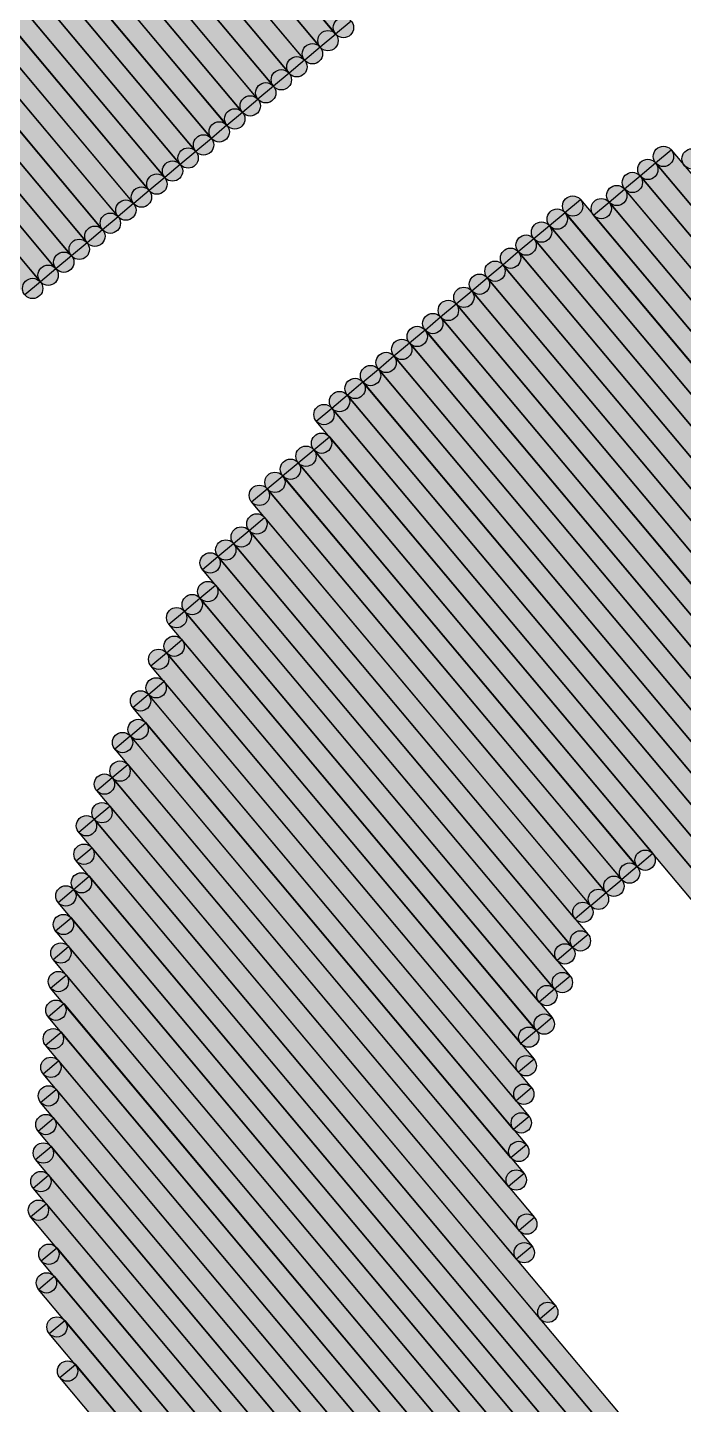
# Model space of a CAD drawing. Header units: millimetres. Extents: x -4 to 157, y -60 to 103.
# Drawn here: x 112.944 to 114.157, y -16.246 to -13.698 of the extents above; entities that cross this region are included whole.
import ezdxf

# ---------------------------------------------------------------- set-up
doc = ezdxf.new("R2010")
doc.units = ezdxf.units.MM
doc.layers.add('BottomSolder', color=6, linetype='Continuous', true_color=0xff00ff)
doc.layers.add('KeepOutLayer', color=6, linetype='Continuous', true_color=0xff00ff)

msp = doc.modelspace()

# ---------------------------------------------------------------- hatches: boundary and pattern name
at = {"layer": 'BottomSolder', "true_color": 0xff00ff}
for points in [[(112.8628, -12.9342), (112.8916, -12.91), (113.5429, -13.6863), (113.5141, -13.7104)], [(112.8342, -12.9583), (112.8629, -12.9341), (113.5143, -13.7103), (113.4855, -13.7345)], [(112.8054, -12.9823), (112.8341, -12.9582), (113.4855, -13.7345), (113.4568, -13.7586)], [(112.7766, -13.0064), (112.8053, -12.9823), (113.4567, -13.7587), (113.428, -13.7828)], [(112.7478, -13.0306), (112.7766, -13.0065), (113.428, -13.7828), (113.3993, -13.8069)], [(112.7191, -13.0548), (112.7478, -13.0306), (113.3992, -13.8068), (113.3704, -13.8309)], [(112.6902, -13.0789), (112.719, -13.0547), (113.3704, -13.8311), (113.3417, -13.8552)], [(112.6616, -13.1029), (112.6903, -13.0788), (113.3417, -13.8552), (113.313, -13.8793)], [(112.6328, -13.1272), (112.6616, -13.103), (113.3129, -13.8791), (113.2842, -13.9033)], [(112.604, -13.1512), (112.6327, -13.1271), (113.2841, -13.9033), (113.2554, -13.9275)], [(112.5753, -13.1754), (112.604, -13.1512), (113.2554, -13.9275), (113.2267, -13.9517)], [(112.5177, -13.2236), (112.5465, -13.1994), (113.1978, -13.9758), (113.1691, -13.9999)], [(112.5465, -13.1996), (112.5753, -13.1754), (113.2267, -13.9517), (113.1979, -13.9758)], [(112.489, -13.2478), (112.5178, -13.2237), (113.1692, -13.9998), (113.1405, -14.024)], [(112.4602, -13.2718), (112.489, -13.2476), (113.1404, -14.024), (113.1116, -14.0481)], [(112.4316, -13.296), (112.4603, -13.2718), (113.1116, -14.0482), (113.0828, -14.0723)], [(112.4029, -13.3201), (112.4316, -13.296), (113.083, -14.0723), (113.0543, -14.0964)], [(112.3739, -13.3441), (112.4027, -13.32), (113.0542, -14.0965), (113.0254, -14.1207)], [(112.3451, -13.3683), (112.3738, -13.3441), (113.0254, -14.1204), (112.9967, -14.1445)], [(112.3165, -13.3923), (112.3452, -13.3682), (112.9966, -14.1445), (112.9678, -14.1687)], [(112.2878, -13.4166), (112.3165, -13.3925), (112.9679, -14.1689), (112.9391, -14.193)], [(114.106, -13.9487), (114.1348, -13.9246), (114.7862, -14.7009), (114.7575, -14.725)], [(114.0772, -13.9728), (114.106, -13.9486), (114.7575, -14.725), (114.7287, -14.7491)], [(114.0486, -13.9968), (114.0774, -13.9727), (114.994, -15.0655), (114.9652, -15.0896)], [(114.0198, -14.0211), (114.0485, -13.997), (115.2308, -15.4058), (115.2021, -15.43)], [(113.9382, -14.0405), (113.9669, -14.0164), (115.6799, -16.0577), (115.6512, -16.0818)], [(113.9911, -14.0453), (114.0198, -14.0212), (115.4675, -15.7461), (115.4387, -15.7702)], [(113.8807, -14.0888), (113.9094, -14.0646), (115.9119, -16.4511), (115.8832, -16.4753)], [(113.9096, -14.0647), (113.9384, -14.0405), (115.8441, -16.312), (115.8154, -16.3361)], [(113.852, -14.1129), (113.8808, -14.0887), (115.9555, -16.5616), (115.9267, -16.5857)], [(113.8232, -14.137), (113.852, -14.1129), (115.9509, -16.6144), (115.9221, -16.6386)], [(113.7945, -14.1612), (113.8233, -14.1371), (115.9463, -16.6672), (115.9176, -16.6913)], [(113.7657, -14.1853), (113.7945, -14.1612), (115.9416, -16.7202), (115.9128, -16.7443)], [(113.7369, -14.2095), (113.7657, -14.1853), (115.9128, -16.7442), (115.8841, -16.7683)], [(113.7082, -14.2336), (113.7369, -14.2095), (115.9083, -16.797), (115.8795, -16.8212)], [(113.6795, -14.2579), (113.7082, -14.2338), (115.8794, -16.8211), (115.8507, -16.8453)], [(113.6506, -14.2819), (113.6794, -14.2578), (115.8749, -16.8742), (115.8461, -16.8983)], [(113.6219, -14.3059), (113.6506, -14.2818), (115.846, -16.8983), (115.8173, -16.9224)], [(113.5932, -14.3301), (113.6219, -14.3059), (115.8174, -16.9223), (115.7887, -16.9464)], [(113.5644, -14.3543), (113.5931, -14.3302), (115.7886, -16.9465), (115.7599, -16.9706)], [(113.5356, -14.3782), (113.5644, -14.3541), (115.7598, -16.9706), (115.7311, -16.9947)], [(113.5069, -14.4024), (113.5356, -14.3783), (115.7311, -16.9947), (115.7024, -17.0188)], [(113.4781, -14.4265), (113.5069, -14.4024), (115.7023, -17.019), (115.6736, -17.0431)], [(113.4736, -14.4795), (113.5024, -14.4553), (115.6736, -17.043), (115.6449, -17.0671)], [(113.4448, -14.5036), (113.4735, -14.4795), (114.1008, -15.227), (114.0721, -15.2511)], [(113.416, -14.5277), (113.4448, -14.5036), (114.0721, -15.2509), (114.0433, -15.275)], [(113.3874, -14.5519), (113.4161, -14.5277), (114.0432, -15.2752), (114.0145, -15.2994)], [(113.3585, -14.576), (113.3873, -14.5519), (114.0146, -15.2994), (113.9859, -15.3235)], [(113.354, -14.6288), (113.3827, -14.6047), (113.9858, -15.3234), (113.957, -15.3475)], [(113.3252, -14.653), (113.3539, -14.6289), (113.9812, -15.3763), (113.9524, -15.4004)], [(113.2675, -14.7011), (113.2963, -14.6769), (113.9478, -15.4535), (113.919, -15.4776)], [(113.2964, -14.6771), (113.3252, -14.653), (113.9524, -15.4004), (113.9237, -15.4245)], [(113.263, -14.754), (113.2918, -14.7299), (113.9191, -15.4775), (113.8904, -15.5016)], [(113.2055, -14.8024), (113.2343, -14.7782), (113.8856, -15.5545), (113.8569, -15.5786)], [(113.2343, -14.7781), (113.2631, -14.754), (113.9144, -15.5305), (113.8857, -15.5546)], [(113.1722, -14.8794), (113.201, -14.8552), (113.8766, -15.6602), (113.8478, -15.6844)], [(113.2009, -14.8552), (113.2297, -14.8311), (113.8811, -15.6075), (113.8523, -15.6316)], [(113.1387, -14.9563), (113.1675, -14.9322), (113.8672, -15.766), (113.8384, -15.7902)], [(113.1676, -14.9322), (113.1964, -14.9081), (113.8718, -15.7132), (113.8431, -15.7373)], [(113.1343, -15.0091), (113.163, -14.985), (113.8626, -15.8188), (113.8338, -15.8429)], [(113.1054, -15.0333), (113.1341, -15.0092), (113.8821, -15.9005), (113.8533, -15.9246)], [(113.1007, -15.0863), (113.1295, -15.0621), (113.8774, -15.9534), (113.8486, -15.9775)], [(113.072, -15.1103), (113.1007, -15.0862), (113.921, -16.0638), (113.8923, -16.0879)], [(113.0674, -15.1633), (113.0961, -15.1391), (114.9779, -17.3818), (114.9491, -17.4059)], [(113.0387, -15.1874), (113.0674, -15.1633), (114.9251, -17.3771), (114.8963, -17.4012)], [(113.0341, -15.2402), (113.0629, -15.2161), (114.8723, -17.3725), (114.8435, -17.3966)], [(113.0293, -15.2931), (113.058, -15.2689), (114.8434, -17.3967), (114.8147, -17.4208)], [(113.0006, -15.3172), (113.0294, -15.2931), (114.7905, -17.3919), (114.7617, -17.416)], [(112.996, -15.3701), (113.0248, -15.346), (114.7376, -17.3873), (114.7089, -17.4114)], [(112.9913, -15.423), (113.0201, -15.3988), (114.7089, -17.4116), (114.6802, -17.4357)], [(112.9867, -15.4758), (113.0155, -15.4517), (114.6559, -17.4069), (114.6272, -17.431)], [(112.9822, -15.5288), (113.011, -15.5046), (114.6031, -17.4023), (114.5744, -17.4264)], [(112.9774, -15.5816), (113.0062, -15.5575), (114.5502, -17.3976), (114.5214, -17.4218)], [(112.9728, -15.6345), (113.0016, -15.6104), (114.4974, -17.393), (114.4687, -17.4171)], [(112.9683, -15.6874), (112.9971, -15.6632), (114.4444, -17.3884), (114.4157, -17.4125)], [(112.9636, -15.7403), (112.9924, -15.7162), (114.3917, -17.3838), (114.3629, -17.4079)], [(112.9589, -15.7931), (112.9877, -15.769), (114.3388, -17.3791), (114.31, -17.4032)], [(112.9544, -15.8459), (112.9831, -15.8218), (114.2858, -17.3744), (114.257, -17.3985)], [(112.9497, -15.8989), (112.9785, -15.8748), (114.2331, -17.37), (114.2043, -17.3941)], [(112.9692, -15.9805), (112.998, -15.9563), (114.156, -17.3364), (114.1273, -17.3606)], [(112.9646, -16.0334), (112.9934, -16.0092), (114.1032, -17.3319), (114.0744, -17.356)], [(112.9842, -16.115), (113.0129, -16.0908), (114.0262, -17.2983), (113.9974, -17.3225)], [(113.0038, -16.1965), (113.0325, -16.1724), (113.9491, -17.265), (113.9203, -17.2892)]]:
    msp.add_hatch(color=6, dxfattribs=at).paths.add_polyline_path(points, flags=0)
h = msp.add_hatch(color=6, dxfattribs=at)
edge = h.paths.add_edge_path(flags=0)
edge.add_arc((113.5285, -13.6983), 0.0188, 0, 360)
h = msp.add_hatch(color=6, dxfattribs=at)
edge = h.paths.add_edge_path(flags=0)
edge.add_arc((113.4999, -13.7224), 0.0188, 0, 360)
h = msp.add_hatch(color=6, dxfattribs=at)
edge = h.paths.add_edge_path(flags=0)
edge.add_arc((113.4711, -13.7466), 0.0188, 0, 360)
h = msp.add_hatch(color=6, dxfattribs=at)
edge = h.paths.add_edge_path(flags=0)
edge.add_arc((113.4424, -13.7708), 0.0188, 0, 360)
h = msp.add_hatch(color=6, dxfattribs=at)
edge = h.paths.add_edge_path(flags=0)
edge.add_arc((113.4136, -13.7948), 0.0188, 0, 360)
h = msp.add_hatch(color=6, dxfattribs=at)
edge = h.paths.add_edge_path(flags=0)
edge.add_arc((113.3848, -13.8189), 0.0188, 0, 360)
h = msp.add_hatch(color=6, dxfattribs=at)
edge = h.paths.add_edge_path(flags=0)
edge.add_arc((113.3561, -13.8431), 0.0188, 0, 360)
h = msp.add_hatch(color=6, dxfattribs=at)
edge = h.paths.add_edge_path(flags=0)
edge.add_arc((113.3274, -13.8673), 0.0188, 0, 360)
h = msp.add_hatch(color=6, dxfattribs=at)
edge = h.paths.add_edge_path(flags=0)
edge.add_arc((113.2986, -13.8912), 0.0188, 0, 360)
h = msp.add_hatch(color=6, dxfattribs=at)
edge = h.paths.add_edge_path(flags=0)
edge.add_arc((113.2698, -13.9154), 0.0188, 0, 360)
h = msp.add_hatch(color=6, dxfattribs=at)
edge = h.paths.add_edge_path(flags=0)
edge.add_arc((113.2411, -13.9396), 0.0188, 0, 360)
h = msp.add_hatch(color=6, dxfattribs=at)
edge = h.paths.add_edge_path(flags=0)
edge.add_arc((114.1204, -13.9366), 0.0188, 0, 360)
h = msp.add_hatch(color=6, dxfattribs=at)
edge = h.paths.add_edge_path(flags=0)
edge.add_arc((114.1734, -13.9412), 0.0188, 0, 360)
h = msp.add_hatch(color=6, dxfattribs=at)
edge = h.paths.add_edge_path(flags=0)
edge.add_arc((113.2123, -13.9637), 0.0188, 0, 360)
h = msp.add_hatch(color=6, dxfattribs=at)
edge = h.paths.add_edge_path(flags=0)
edge.add_arc((114.0916, -13.9607), 0.0188, 0, 360)
h = msp.add_hatch(color=6, dxfattribs=at)
edge = h.paths.add_edge_path(flags=0)
edge.add_arc((113.1834, -13.9878), 0.0188, 0, 360)
h = msp.add_hatch(color=6, dxfattribs=at)
edge = h.paths.add_edge_path(flags=0)
edge.add_arc((114.063, -13.9848), 0.0188, 0, 360)
h = msp.add_hatch(color=6, dxfattribs=at)
edge = h.paths.add_edge_path(flags=0)
edge.add_arc((113.1548, -14.0119), 0.0188, 0, 360)
h = msp.add_hatch(color=6, dxfattribs=at)
edge = h.paths.add_edge_path(flags=0)
edge.add_arc((113.9526, -14.0285), 0.0188, 0, 360)
h = msp.add_hatch(color=6, dxfattribs=at)
edge = h.paths.add_edge_path(flags=0)
edge.add_arc((114.0055, -14.0333), 0.0188, 0, 360)
h = msp.add_hatch(color=6, dxfattribs=at)
edge = h.paths.add_edge_path(flags=0)
edge.add_arc((114.0342, -14.009), 0.0188, 0, 360)
h = msp.add_hatch(color=6, dxfattribs=at)
edge = h.paths.add_edge_path(flags=0)
edge.add_arc((113.126, -14.036), 0.0188, 0, 360)
h = msp.add_hatch(color=6, dxfattribs=at)
edge = h.paths.add_edge_path(flags=0)
edge.add_arc((113.924, -14.0526), 0.0188, 0, 360)
h = msp.add_hatch(color=6, dxfattribs=at)
edge = h.paths.add_edge_path(flags=0)
edge.add_arc((113.0686, -14.0844), 0.0188, 0, 360)
h = msp.add_hatch(color=6, dxfattribs=at)
edge = h.paths.add_edge_path(flags=0)
edge.add_arc((113.0972, -14.0603), 0.0188, 0, 360)
h = msp.add_hatch(color=6, dxfattribs=at)
edge = h.paths.add_edge_path(flags=0)
edge.add_arc((113.895, -14.0767), 0.0188, 0, 360)
h = msp.add_hatch(color=6, dxfattribs=at)
edge = h.paths.add_edge_path(flags=0)
edge.add_arc((113.0398, -14.1086), 0.0188, 0, 360)
h = msp.add_hatch(color=6, dxfattribs=at)
edge = h.paths.add_edge_path(flags=0)
edge.add_arc((113.8664, -14.1008), 0.0188, 0, 360)
h = msp.add_hatch(color=6, dxfattribs=at)
edge = h.paths.add_edge_path(flags=0)
edge.add_arc((113.0111, -14.1325), 0.0188, 0, 360)
h = msp.add_hatch(color=6, dxfattribs=at)
edge = h.paths.add_edge_path(flags=0)
edge.add_arc((113.8376, -14.125), 0.0188, 0, 360)
h = msp.add_hatch(color=6, dxfattribs=at)
edge = h.paths.add_edge_path(flags=0)
edge.add_arc((112.9822, -14.1566), 0.0188, 0, 360)
h = msp.add_hatch(color=6, dxfattribs=at)
edge = h.paths.add_edge_path(flags=0)
edge.add_arc((113.8089, -14.1491), 0.0188, 0, 360)
h = msp.add_hatch(color=6, dxfattribs=at)
edge = h.paths.add_edge_path(flags=0)
edge.add_arc((112.9535, -14.181), 0.0188, 0, 360)
h = msp.add_hatch(color=6, dxfattribs=at)
edge = h.paths.add_edge_path(flags=0)
edge.add_arc((113.7801, -14.1732), 0.0188, 0, 360)
h = msp.add_hatch(color=6, dxfattribs=at)
edge = h.paths.add_edge_path(flags=0)
edge.add_arc((113.7513, -14.1974), 0.0188, 0, 360)
h = msp.add_hatch(color=6, dxfattribs=at)
edge = h.paths.add_edge_path(flags=0)
edge.add_arc((113.7225, -14.2216), 0.0188, 0, 360)
h = msp.add_hatch(color=6, dxfattribs=at)
edge = h.paths.add_edge_path(flags=0)
edge.add_arc((113.6938, -14.2459), 0.0188, 0, 360)
h = msp.add_hatch(color=6, dxfattribs=at)
edge = h.paths.add_edge_path(flags=0)
edge.add_arc((113.665, -14.2698), 0.0188, 0, 360)
h = msp.add_hatch(color=6, dxfattribs=at)
edge = h.paths.add_edge_path(flags=0)
edge.add_arc((113.6363, -14.2938), 0.0188, 0, 360)
h = msp.add_hatch(color=6, dxfattribs=at)
edge = h.paths.add_edge_path(flags=0)
edge.add_arc((113.6075, -14.318), 0.0188, 0, 360)
h = msp.add_hatch(color=6, dxfattribs=at)
edge = h.paths.add_edge_path(flags=0)
edge.add_arc((113.5787, -14.3422), 0.0188, 0, 360)
h = msp.add_hatch(color=6, dxfattribs=at)
edge = h.paths.add_edge_path(flags=0)
edge.add_arc((113.5213, -14.3904), 0.0188, 0, 360)
h = msp.add_hatch(color=6, dxfattribs=at)
edge = h.paths.add_edge_path(flags=0)
edge.add_arc((113.55, -14.3661), 0.0188, 0, 360)
h = msp.add_hatch(color=6, dxfattribs=at)
edge = h.paths.add_edge_path(flags=0)
edge.add_arc((113.4925, -14.4144), 0.0188, 0, 360)
h = msp.add_hatch(color=6, dxfattribs=at)
edge = h.paths.add_edge_path(flags=0)
edge.add_arc((113.4592, -14.4916), 0.0188, 0, 360)
h = msp.add_hatch(color=6, dxfattribs=at)
edge = h.paths.add_edge_path(flags=0)
edge.add_arc((113.488, -14.4674), 0.0188, 0, 360)
h = msp.add_hatch(color=6, dxfattribs=at)
edge = h.paths.add_edge_path(flags=0)
edge.add_arc((113.4304, -14.5156), 0.0188, 0, 360)
h = msp.add_hatch(color=6, dxfattribs=at)
edge = h.paths.add_edge_path(flags=0)
edge.add_arc((113.4018, -14.5398), 0.0188, 0, 360)
h = msp.add_hatch(color=6, dxfattribs=at)
edge = h.paths.add_edge_path(flags=0)
edge.add_arc((113.3729, -14.5639), 0.0188, 0, 360)
h = msp.add_hatch(color=6, dxfattribs=at)
edge = h.paths.add_edge_path(flags=0)
edge.add_arc((113.3684, -14.6168), 0.0188, 0, 360)
h = msp.add_hatch(color=6, dxfattribs=at)
edge = h.paths.add_edge_path(flags=0)
edge.add_arc((113.3395, -14.6409), 0.0188, 0, 360)
h = msp.add_hatch(color=6, dxfattribs=at)
edge = h.paths.add_edge_path(flags=0)
edge.add_arc((113.3108, -14.665), 0.0188, 0, 360)
h = msp.add_hatch(color=6, dxfattribs=at)
edge = h.paths.add_edge_path(flags=0)
edge.add_arc((113.2819, -14.689), 0.0188, 0, 360)
h = msp.add_hatch(color=6, dxfattribs=at)
edge = h.paths.add_edge_path(flags=0)
edge.add_arc((113.2774, -14.742), 0.0188, 0, 360)
h = msp.add_hatch(color=6, dxfattribs=at)
edge = h.paths.add_edge_path(flags=0)
edge.add_arc((113.2487, -14.7661), 0.0188, 0, 360)
h = msp.add_hatch(color=6, dxfattribs=at)
edge = h.paths.add_edge_path(flags=0)
edge.add_arc((113.2199, -14.7903), 0.0188, 0, 360)
h = msp.add_hatch(color=6, dxfattribs=at)
edge = h.paths.add_edge_path(flags=0)
edge.add_arc((113.2153, -14.8431), 0.0188, 0, 360)
h = msp.add_hatch(color=6, dxfattribs=at)
edge = h.paths.add_edge_path(flags=0)
edge.add_arc((113.1866, -14.8673), 0.0188, 0, 360)
h = msp.add_hatch(color=6, dxfattribs=at)
edge = h.paths.add_edge_path(flags=0)
edge.add_arc((113.182, -14.9201), 0.0188, 0, 360)
h = msp.add_hatch(color=6, dxfattribs=at)
edge = h.paths.add_edge_path(flags=0)
edge.add_arc((113.1531, -14.9442), 0.0188, 0, 360)
h = msp.add_hatch(color=6, dxfattribs=at)
edge = h.paths.add_edge_path(flags=0)
edge.add_arc((113.1487, -14.9971), 0.0188, 0, 360)
h = msp.add_hatch(color=6, dxfattribs=at)
edge = h.paths.add_edge_path(flags=0)
edge.add_arc((113.1198, -15.0213), 0.0188, 0, 360)
h = msp.add_hatch(color=6, dxfattribs=at)
edge = h.paths.add_edge_path(flags=0)
edge.add_arc((113.1151, -15.0742), 0.0188, 0, 360)
h = msp.add_hatch(color=6, dxfattribs=at)
edge = h.paths.add_edge_path(flags=0)
edge.add_arc((113.0863, -15.0983), 0.0188, 0, 360)
h = msp.add_hatch(color=6, dxfattribs=at)
edge = h.paths.add_edge_path(flags=0)
edge.add_arc((113.0818, -15.1512), 0.0188, 0, 360)
h = msp.add_hatch(color=6, dxfattribs=at)
edge = h.paths.add_edge_path(flags=0)
edge.add_arc((113.0531, -15.1753), 0.0188, 0, 360)
h = msp.add_hatch(color=6, dxfattribs=at)
edge = h.paths.add_edge_path(flags=0)
edge.add_arc((113.0485, -15.2281), 0.0188, 0, 360)
h = msp.add_hatch(color=6, dxfattribs=at)
edge = h.paths.add_edge_path(flags=0)
edge.add_arc((114.0865, -15.2391), 0.0188, 0, 360)
h = msp.add_hatch(color=6, dxfattribs=at)
edge = h.paths.add_edge_path(flags=0)
edge.add_arc((113.0437, -15.281), 0.0188, 0, 360)
h = msp.add_hatch(color=6, dxfattribs=at)
edge = h.paths.add_edge_path(flags=0)
edge.add_arc((114.0577, -15.263), 0.0188, 0, 360)
h = msp.add_hatch(color=6, dxfattribs=at)
edge = h.paths.add_edge_path(flags=0)
edge.add_arc((113.015, -15.3052), 0.0188, 0, 360)
h = msp.add_hatch(color=6, dxfattribs=at)
edge = h.paths.add_edge_path(flags=0)
edge.add_arc((114.0289, -15.2873), 0.0188, 0, 360)
h = msp.add_hatch(color=6, dxfattribs=at)
edge = h.paths.add_edge_path(flags=0)
edge.add_arc((114.0002, -15.3115), 0.0188, 0, 360)
h = msp.add_hatch(color=6, dxfattribs=at)
edge = h.paths.add_edge_path(flags=0)
edge.add_arc((113.0104, -15.3581), 0.0188, 0, 360)
h = msp.add_hatch(color=6, dxfattribs=at)
edge = h.paths.add_edge_path(flags=0)
edge.add_arc((113.9714, -15.3355), 0.0188, 0, 360)
h = msp.add_hatch(color=6, dxfattribs=at)
edge = h.paths.add_edge_path(flags=0)
edge.add_arc((113.9668, -15.3884), 0.0188, 0, 360)
h = msp.add_hatch(color=6, dxfattribs=at)
edge = h.paths.add_edge_path(flags=0)
edge.add_arc((113.0057, -15.4109), 0.0188, 0, 360)
h = msp.add_hatch(color=6, dxfattribs=at)
edge = h.paths.add_edge_path(flags=0)
edge.add_arc((113.9381, -15.4124), 0.0188, 0, 360)
h = msp.add_hatch(color=6, dxfattribs=at)
edge = h.paths.add_edge_path(flags=0)
edge.add_arc((113.0011, -15.4637), 0.0188, 0, 360)
h = msp.add_hatch(color=6, dxfattribs=at)
edge = h.paths.add_edge_path(flags=0)
edge.add_arc((113.9334, -15.4656), 0.0188, 0, 360)
h = msp.add_hatch(color=6, dxfattribs=at)
edge = h.paths.add_edge_path(flags=0)
edge.add_arc((113.9048, -15.4896), 0.0188, 0, 360)
h = msp.add_hatch(color=6, dxfattribs=at)
edge = h.paths.add_edge_path(flags=0)
edge.add_arc((112.9966, -15.5167), 0.0188, 0, 360)
h = msp.add_hatch(color=6, dxfattribs=at)
edge = h.paths.add_edge_path(flags=0)
edge.add_arc((113.9, -15.5425), 0.0188, 0, 360)
h = msp.add_hatch(color=6, dxfattribs=at)
edge = h.paths.add_edge_path(flags=0)
edge.add_arc((112.9918, -15.5695), 0.0188, 0, 360)
h = msp.add_hatch(color=6, dxfattribs=at)
edge = h.paths.add_edge_path(flags=0)
edge.add_arc((113.8713, -15.5666), 0.0188, 0, 360)
h = msp.add_hatch(color=6, dxfattribs=at)
edge = h.paths.add_edge_path(flags=0)
edge.add_arc((112.9872, -15.6224), 0.0188, 0, 360)
h = msp.add_hatch(color=6, dxfattribs=at)
edge = h.paths.add_edge_path(flags=0)
edge.add_arc((113.8667, -15.6195), 0.0188, 0, 360)
h = msp.add_hatch(color=6, dxfattribs=at)
edge = h.paths.add_edge_path(flags=0)
edge.add_arc((112.9827, -15.6753), 0.0188, 0, 360)
h = msp.add_hatch(color=6, dxfattribs=at)
edge = h.paths.add_edge_path(flags=0)
edge.add_arc((113.8622, -15.6723), 0.0188, 0, 360)
h = msp.add_hatch(color=6, dxfattribs=at)
edge = h.paths.add_edge_path(flags=0)
edge.add_arc((112.978, -15.7283), 0.0188, 0, 360)
h = msp.add_hatch(color=6, dxfattribs=at)
edge = h.paths.add_edge_path(flags=0)
edge.add_arc((113.8575, -15.7252), 0.0188, 0, 360)
h = msp.add_hatch(color=6, dxfattribs=at)
edge = h.paths.add_edge_path(flags=0)
edge.add_arc((112.9733, -15.781), 0.0188, 0, 360)
h = msp.add_hatch(color=6, dxfattribs=at)
edge = h.paths.add_edge_path(flags=0)
edge.add_arc((113.8528, -15.7781), 0.0188, 0, 360)
h = msp.add_hatch(color=6, dxfattribs=at)
edge = h.paths.add_edge_path(flags=0)
edge.add_arc((112.9687, -15.8339), 0.0188, 0, 360)
h = msp.add_hatch(color=6, dxfattribs=at)
edge = h.paths.add_edge_path(flags=0)
edge.add_arc((113.8482, -15.8309), 0.0188, 0, 360)
h = msp.add_hatch(color=6, dxfattribs=at)
edge = h.paths.add_edge_path(flags=0)
edge.add_arc((112.9641, -15.8868), 0.0188, 0, 360)
h = msp.add_hatch(color=6, dxfattribs=at)
edge = h.paths.add_edge_path(flags=0)
edge.add_arc((113.8677, -15.9125), 0.0188, 0, 360)
h = msp.add_hatch(color=6, dxfattribs=at)
edge = h.paths.add_edge_path(flags=0)
edge.add_arc((112.9836, -15.9684), 0.0188, 0, 360)
h = msp.add_hatch(color=6, dxfattribs=at)
edge = h.paths.add_edge_path(flags=0)
edge.add_arc((113.863, -15.9655), 0.0188, 0, 360)
h = msp.add_hatch(color=6, dxfattribs=at)
edge = h.paths.add_edge_path(flags=0)
edge.add_arc((112.979, -16.0213), 0.0188, 0, 360)
h = msp.add_hatch(color=6, dxfattribs=at)
edge = h.paths.add_edge_path(flags=0)
edge.add_arc((113.9066, -16.0758), 0.0188, 0, 360)
h = msp.add_hatch(color=6, dxfattribs=at)
edge = h.paths.add_edge_path(flags=0)
edge.add_arc((112.9985, -16.1029), 0.0188, 0, 360)
h = msp.add_hatch(color=6, dxfattribs=at)
edge = h.paths.add_edge_path(flags=0)
edge.add_arc((113.0182, -16.1845), 0.0188, 0, 360)

# ---------------------------------------------------------------- linework, layer by layer
at = {"layer": 'BottomSolder', "color": 6, "true_color": 0xff00ff}
for p, q in [((113.5141, -13.7104), (112.8628, -12.9342)), ((112.8629, -12.9341), (113.5143, -13.7103)), ((112.8341, -12.9582), (113.4855, -13.7345)), ((113.4855, -13.7345), (112.8342, -12.9583)), ((112.8053, -12.9823), (113.4567, -13.7587)), ((113.4568, -13.7586), (112.8054, -12.9823)), ((113.428, -13.7828), (112.7766, -13.0064)), ((112.7766, -13.0065), (113.428, -13.7828)), ((113.3993, -13.8069), (112.7478, -13.0306)), ((112.7478, -13.0306), (113.3992, -13.8068)), ((112.719, -13.0547), (113.3704, -13.8311)), ((113.3704, -13.8309), (112.7191, -13.0548)), ((113.3417, -13.8552), (112.6902, -13.0789)), ((112.6903, -13.0788), (113.3417, -13.8552)), ((113.313, -13.8793), (112.6616, -13.1029)), ((112.6616, -13.103), (113.3129, -13.8791)), ((112.6327, -13.1271), (113.2841, -13.9033)), ((113.2842, -13.9033), (112.6328, -13.1272)), ((113.2554, -13.9275), (112.604, -13.1512)), ((112.604, -13.1512), (113.2554, -13.9275)), ((112.5465, -13.1994), (113.1978, -13.9758)), ((113.2267, -13.9517), (112.5753, -13.1754)), ((112.5753, -13.1754), (113.2267, -13.9517)), ((113.1691, -13.9999), (112.5177, -13.2236)), ((112.5178, -13.2237), (113.1692, -13.9998)), ((113.1979, -13.9758), (112.5465, -13.1996)), ((112.489, -13.2476), (113.1404, -14.024)), ((113.1405, -14.024), (112.489, -13.2478)), ((113.1116, -14.0481), (112.4602, -13.2718)), ((112.4603, -13.2718), (113.1116, -14.0482)), ((113.0828, -14.0723), (112.4316, -13.296)), ((112.4316, -13.296), (113.083, -14.0723)), ((112.4027, -13.32), (113.0542, -14.0965)), ((113.0543, -14.0964), (112.4029, -13.3201)), ((112.3738, -13.3441), (113.0254, -14.1204)), ((113.0254, -14.1207), (112.3739, -13.3441)), ((112.9967, -14.1445), (112.3451, -13.3683)), ((112.3452, -13.3682), (112.9966, -14.1445)), ((112.9678, -14.1687), (112.3165, -13.3923)), ((112.3165, -13.3925), (112.9679, -14.1689)), ((113.5429, -13.6863), (113.5141, -13.7104)), ((113.4855, -13.7345), (113.4568, -13.7586)), ((113.5143, -13.7103), (113.4855, -13.7345)), ((113.4567, -13.7587), (113.428, -13.7828)), ((113.428, -13.7828), (113.3993, -13.8069)), ((113.3992, -13.8068), (113.3704, -13.8309)), ((113.3704, -13.8311), (113.3417, -13.8552)), ((113.3417, -13.8552), (113.313, -13.8793)), ((113.3129, -13.8791), (113.2842, -13.9033)), ((113.2841, -13.9033), (113.2554, -13.9275)), ((113.2554, -13.9275), (113.2267, -13.9517)), ((114.106, -13.9487), (114.1348, -13.9246)), ((114.1348, -13.9246), (114.7862, -14.7009)), ((113.2267, -13.9517), (113.1979, -13.9758)), ((114.0772, -13.9728), (114.106, -13.9486)), ((114.106, -13.9486), (114.7575, -14.725)), ((114.7575, -14.725), (114.106, -13.9487)), ((113.1978, -13.9758), (113.1691, -13.9999)), ((114.0486, -13.9968), (114.0774, -13.9727)), ((114.7287, -14.7491), (114.0772, -13.9728)), ((114.0774, -13.9727), (114.994, -15.0655)), ((113.1692, -13.9998), (113.1405, -14.024)), ((114.0198, -14.0211), (114.0485, -13.997)), ((114.0485, -13.997), (115.2308, -15.4058)), ((114.9652, -15.0896), (114.0486, -13.9968)), ((113.1404, -14.024), (113.1116, -14.0481)), ((113.9382, -14.0405), (113.9669, -14.0164)), ((113.9669, -14.0164), (115.6799, -16.0577)), ((113.9911, -14.0453), (114.0198, -14.0212)), ((115.2021, -15.43), (114.0198, -14.0211)), ((114.0198, -14.0212), (115.4675, -15.7461)), ((113.1116, -14.0482), (113.0828, -14.0723)), ((113.8807, -14.0888), (113.9094, -14.0646)), ((113.9094, -14.0646), (115.9119, -16.4511)), ((113.9096, -14.0647), (113.9384, -14.0405)), ((115.8154, -16.3361), (113.9096, -14.0647)), ((115.6512, -16.0818), (113.9382, -14.0405)), ((113.9384, -14.0405), (115.8441, -16.312)), ((115.4387, -15.7702), (113.9911, -14.0453)), ((113.083, -14.0723), (113.0543, -14.0964)), ((113.852, -14.1129), (113.8808, -14.0887)), ((115.8832, -16.4753), (113.8807, -14.0888)), ((113.8808, -14.0887), (115.9555, -16.5616)), ((113.0542, -14.0965), (113.0254, -14.1207)), ((113.8232, -14.137), (113.852, -14.1129)), ((115.9267, -16.5857), (113.852, -14.1129)), ((113.852, -14.1129), (115.9509, -16.6144)), ((113.0254, -14.1204), (112.9967, -14.1445)), ((113.7945, -14.1612), (113.8233, -14.1371)), ((115.9221, -16.6386), (113.8232, -14.137)), ((113.8233, -14.1371), (115.9463, -16.6672)), ((112.9966, -14.1445), (112.9678, -14.1687)), ((113.7657, -14.1853), (113.7945, -14.1612)), ((115.9176, -16.6913), (113.7945, -14.1612)), ((113.7945, -14.1612), (115.9416, -16.7202)), ((112.9679, -14.1689), (112.9391, -14.193)), ((113.7369, -14.2095), (113.7657, -14.1853)), ((115.9128, -16.7443), (113.7657, -14.1853)), ((113.7657, -14.1853), (115.9128, -16.7442)), ((113.7082, -14.2336), (113.7369, -14.2095)), ((115.8841, -16.7683), (113.7369, -14.2095)), ((113.7369, -14.2095), (115.9083, -16.797)), ((113.6795, -14.2579), (113.7082, -14.2338)), ((115.8795, -16.8212), (113.7082, -14.2336)), ((113.7082, -14.2338), (115.8794, -16.8211)), ((113.6506, -14.2819), (113.6794, -14.2578)), ((113.6794, -14.2578), (115.8749, -16.8742)), ((115.8507, -16.8453), (113.6795, -14.2579)), ((113.6219, -14.3059), (113.6506, -14.2818)), ((113.6506, -14.2818), (115.846, -16.8983)), ((115.8461, -16.8983), (113.6506, -14.2819)), ((113.5932, -14.3301), (113.6219, -14.3059)), ((115.8173, -16.9224), (113.6219, -14.3059)), ((113.6219, -14.3059), (115.8174, -16.9223)), ((113.5644, -14.3543), (113.5931, -14.3302)), ((113.5931, -14.3302), (115.7886, -16.9465)), ((115.7887, -16.9464), (113.5932, -14.3301)), ((113.5356, -14.3782), (113.5644, -14.3541)), ((113.5644, -14.3541), (115.7598, -16.9706)), ((115.7599, -16.9706), (113.5644, -14.3543)), ((113.5069, -14.4024), (113.5356, -14.3783)), ((115.7311, -16.9947), (113.5356, -14.3782)), ((113.5356, -14.3783), (115.7311, -16.9947)), ((113.4781, -14.4265), (113.5069, -14.4024)), ((115.7024, -17.0188), (113.5069, -14.4024)), ((113.5069, -14.4024), (115.7023, -17.019)), ((115.6736, -17.0431), (113.4781, -14.4265)), ((113.4736, -14.4795), (113.5024, -14.4553)), ((113.5024, -14.4553), (115.6736, -17.043)), ((113.4448, -14.5036), (113.4735, -14.4795)), ((113.4735, -14.4795), (114.1008, -15.227)), ((115.6449, -17.0671), (113.4736, -14.4795)), ((113.416, -14.5277), (113.4448, -14.5036)), ((114.0721, -15.2511), (113.4448, -14.5036)), ((113.4448, -14.5036), (114.0721, -15.2509)), ((113.3874, -14.5519), (113.4161, -14.5277)), ((114.0433, -15.275), (113.416, -14.5277)), ((113.4161, -14.5277), (114.0432, -15.2752)), ((113.3585, -14.576), (113.3873, -14.5519)), ((113.3873, -14.5519), (114.0146, -15.2994)), ((114.0145, -15.2994), (113.3874, -14.5519)), ((113.9859, -15.3235), (113.3585, -14.576)), ((113.354, -14.6288), (113.3827, -14.6047)), ((113.3827, -14.6047), (113.9858, -15.3234)), ((113.3252, -14.653), (113.3539, -14.6289)), ((113.3539, -14.6289), (113.9812, -15.3763)), ((113.957, -15.3475), (113.354, -14.6288)), ((113.2675, -14.7011), (113.2963, -14.6769)), ((113.2963, -14.6769), (113.9478, -15.4535)), ((113.2964, -14.6771), (113.3252, -14.653)), ((113.9237, -15.4245), (113.2964, -14.6771)), ((113.9524, -15.4004), (113.3252, -14.653)), ((113.3252, -14.653), (113.9524, -15.4004)), ((113.919, -15.4776), (113.2675, -14.7011)), ((113.263, -14.754), (113.2918, -14.7299)), ((113.2918, -14.7299), (113.9191, -15.4775)), ((113.2055, -14.8024), (113.2343, -14.7782)), ((113.2343, -14.7781), (113.2631, -14.754)), ((113.8857, -15.5546), (113.2343, -14.7781)), ((113.2343, -14.7782), (113.8856, -15.5545)), ((113.8904, -15.5016), (113.263, -14.754)), ((113.2631, -14.754), (113.9144, -15.5305)), ((113.8569, -15.5786), (113.2055, -14.8024)), ((113.1722, -14.8794), (113.201, -14.8552)), ((113.2009, -14.8552), (113.2297, -14.8311)), ((113.8523, -15.6316), (113.2009, -14.8552)), ((113.201, -14.8552), (113.8766, -15.6602)), ((113.2297, -14.8311), (113.8811, -15.6075)), ((113.8478, -15.6844), (113.1722, -14.8794)), ((113.1387, -14.9563), (113.1675, -14.9322)), ((113.1675, -14.9322), (113.8672, -15.766)), ((113.1676, -14.9322), (113.1964, -14.9081)), ((113.8431, -15.7373), (113.1676, -14.9322)), ((113.1964, -14.9081), (113.8718, -15.7132)), ((113.8384, -15.7902), (113.1387, -14.9563)), ((113.1343, -15.0091), (113.163, -14.985)), ((113.163, -14.985), (113.8626, -15.8188)), ((113.1054, -15.0333), (113.1341, -15.0092)), ((113.8533, -15.9246), (113.1054, -15.0333)), ((113.1341, -15.0092), (113.8821, -15.9005)), ((113.8338, -15.8429), (113.1343, -15.0091)), ((113.1007, -15.0863), (113.1295, -15.0621)), ((113.1295, -15.0621), (113.8774, -15.9534)), ((113.072, -15.1103), (113.1007, -15.0862)), ((113.8923, -16.0879), (113.072, -15.1103)), ((113.1007, -15.0862), (113.921, -16.0638)), ((113.8486, -15.9775), (113.1007, -15.0863)), ((113.0674, -15.1633), (113.0961, -15.1391)), ((113.0961, -15.1391), (114.9779, -17.3818)), ((113.0387, -15.1874), (113.0674, -15.1633)), ((114.9491, -17.4059), (113.0674, -15.1633)), ((113.0674, -15.1633), (114.9251, -17.3771)), ((114.8963, -17.4012), (113.0387, -15.1874)), ((113.0341, -15.2402), (113.0629, -15.2161)), ((113.0629, -15.2161), (114.8723, -17.3725)), ((114.1008, -15.227), (114.0721, -15.2511)), ((114.8435, -17.3966), (113.0341, -15.2402)), ((114.0721, -15.2509), (114.0433, -15.275)), ((113.0293, -15.2931), (113.058, -15.2689)), ((113.058, -15.2689), (114.8434, -17.3967)), ((114.0432, -15.2752), (114.0145, -15.2994)), ((113.0006, -15.3172), (113.0294, -15.2931)), ((114.8147, -17.4208), (113.0293, -15.2931)), ((113.0294, -15.2931), (114.7905, -17.3919)), ((114.0146, -15.2994), (113.9859, -15.3235)), ((114.7617, -17.416), (113.0006, -15.3172)), ((113.9858, -15.3234), (113.957, -15.3475)), ((112.996, -15.3701), (113.0248, -15.346)), ((113.0248, -15.346), (114.7376, -17.3873)), ((114.7089, -17.4114), (112.996, -15.3701)), ((113.9812, -15.3763), (113.9524, -15.4004)), ((112.9913, -15.423), (113.0201, -15.3988)), ((113.0201, -15.3988), (114.7089, -17.4116)), ((113.9524, -15.4004), (113.9237, -15.4245)), ((114.6802, -17.4357), (112.9913, -15.423)), ((112.9867, -15.4758), (113.0155, -15.4517)), ((113.0155, -15.4517), (114.6559, -17.4069)), ((113.9478, -15.4535), (113.919, -15.4776)), ((114.6272, -17.431), (112.9867, -15.4758)), ((113.9191, -15.4775), (113.8904, -15.5016)), ((112.9822, -15.5288), (113.011, -15.5046)), ((113.011, -15.5046), (114.6031, -17.4023)), ((114.5744, -17.4264), (112.9822, -15.5288)), ((113.9144, -15.5305), (113.8857, -15.5546)), ((112.9774, -15.5816), (113.0062, -15.5575)), ((113.0062, -15.5575), (114.5502, -17.3976)), ((113.8856, -15.5545), (113.8569, -15.5786)), ((114.5214, -17.4218), (112.9774, -15.5816)), ((112.9728, -15.6345), (113.0016, -15.6104)), ((113.0016, -15.6104), (114.4974, -17.393)), ((113.8811, -15.6075), (113.8523, -15.6316)), ((114.4687, -17.4171), (112.9728, -15.6345)), ((112.9683, -15.6874), (112.9971, -15.6632)), ((112.9971, -15.6632), (114.4444, -17.3884)), ((113.8766, -15.6602), (113.8478, -15.6844)), ((114.4157, -17.4125), (112.9683, -15.6874)), ((112.9636, -15.7403), (112.9924, -15.7162)), ((112.9924, -15.7162), (114.3917, -17.3838)), ((113.8718, -15.7132), (113.8431, -15.7373)), ((114.3629, -17.4079), (112.9636, -15.7403)), ((112.9589, -15.7931), (112.9877, -15.769)), ((112.9877, -15.769), (114.3388, -17.3791)), ((113.8672, -15.766), (113.8384, -15.7902)), ((114.31, -17.4032), (112.9589, -15.7931)), ((112.9544, -15.8459), (112.9831, -15.8218)), ((112.9831, -15.8218), (114.2858, -17.3744)), ((113.8626, -15.8188), (113.8338, -15.8429)), ((114.257, -17.3985), (112.9544, -15.8459)), ((112.9497, -15.8989), (112.9785, -15.8748)), ((112.9785, -15.8748), (114.2331, -17.37)), ((114.2043, -17.3941), (112.9497, -15.8989)), ((113.8821, -15.9005), (113.8533, -15.9246)), ((112.9692, -15.9805), (112.998, -15.9563)), ((112.998, -15.9563), (114.156, -17.3364)), ((113.8774, -15.9534), (113.8486, -15.9775)), ((114.1273, -17.3606), (112.9692, -15.9805)), ((112.9646, -16.0334), (112.9934, -16.0092)), ((112.9934, -16.0092), (114.1032, -17.3319)), ((114.0744, -17.356), (112.9646, -16.0334)), ((113.921, -16.0638), (113.8923, -16.0879)), ((112.9842, -16.115), (113.0129, -16.0908)), ((113.0129, -16.0908), (114.0262, -17.2983)), ((113.9974, -17.3225), (112.9842, -16.115)), ((113.0038, -16.1965), (113.0325, -16.1724)), ((113.0325, -16.1724), (113.9491, -17.265)), ((113.9203, -17.2892), (113.0038, -16.1965))]:
    msp.add_line(p, q, dxfattribs=at)
at = {"layer": 'BottomSolder'}
for centre in [(113.5285, -13.6983), (113.4999, -13.7224), (113.4711, -13.7466), (113.4424, -13.7708), (113.4136, -13.7948), (113.3848, -13.8189), (113.3561, -13.8431), (113.3274, -13.8673), (113.2986, -13.8912), (113.2698, -13.9154), (113.2411, -13.9396), (114.1204, -13.9366), (114.1734, -13.9412), (113.2123, -13.9637), (114.0916, -13.9607), (113.1834, -13.9878), (114.063, -13.9848), (113.1548, -14.0119), (113.9526, -14.0285), (114.0055, -14.0333), (114.0342, -14.009), (113.126, -14.036), (113.924, -14.0526), (113.0686, -14.0844), (113.0972, -14.0603), (113.895, -14.0767), (113.0398, -14.1086), (113.8664, -14.1008), (113.0111, -14.1325), (113.8376, -14.125), (112.9822, -14.1566), (113.8089, -14.1491), (112.9535, -14.181), (113.7801, -14.1732), (113.7513, -14.1974), (113.7225, -14.2216), (113.6938, -14.2459), (113.665, -14.2698), (113.6363, -14.2938), (113.6075, -14.318), (113.5787, -14.3422), (113.5213, -14.3904), (113.55, -14.3661), (113.4925, -14.4144), (113.4592, -14.4916), (113.488, -14.4674), (113.4304, -14.5156), (113.4018, -14.5398), (113.3729, -14.5639), (113.3684, -14.6168), (113.3395, -14.6409), (113.3108, -14.665), (113.2819, -14.689), (113.2774, -14.742), (113.2487, -14.7661), (113.2199, -14.7903), (113.2153, -14.8431), (113.1866, -14.8673), (113.182, -14.9201), (113.1531, -14.9442), (113.1487, -14.9971), (113.1198, -15.0213), (113.1151, -15.0742), (113.0863, -15.0983), (113.0818, -15.1512), (113.0531, -15.1753), (113.0485, -15.2281), (114.0865, -15.2391), (113.0437, -15.281), (114.0577, -15.263), (113.015, -15.3052), (114.0289, -15.2873), (114.0002, -15.3115), (113.0104, -15.3581), (113.9714, -15.3355), (113.9668, -15.3884), (113.0057, -15.4109), (113.9381, -15.4124), (113.0011, -15.4637), (113.9334, -15.4656), (113.9048, -15.4896), (112.9966, -15.5167), (113.9, -15.5425), (112.9918, -15.5695), (113.8713, -15.5666), (112.9872, -15.6224), (113.8667, -15.6195), (112.9827, -15.6753), (113.8622, -15.6723), (112.978, -15.7283), (113.8575, -15.7252), (112.9733, -15.781), (113.8528, -15.7781), (112.9687, -15.8339), (113.8482, -15.8309), (112.9641, -15.8868), (113.8677, -15.9125), (112.9836, -15.9684), (113.863, -15.9655), (112.979, -16.0213), (113.9066, -16.0758), (112.9985, -16.1029), (113.0182, -16.1845)]:
    msp.add_circle(centre, 0.0188, dxfattribs=at)
at = {"layer": 'KeepOutLayer'}
msp.add_lwpolyline([(122.2126, -14.3701, 0.8, 0.8, -0.414214), (112.3701, -24.2126, 0.8, 0.8, 0)], format="xyseb", dxfattribs=at)

doc.saveas('drawing.dxf')
